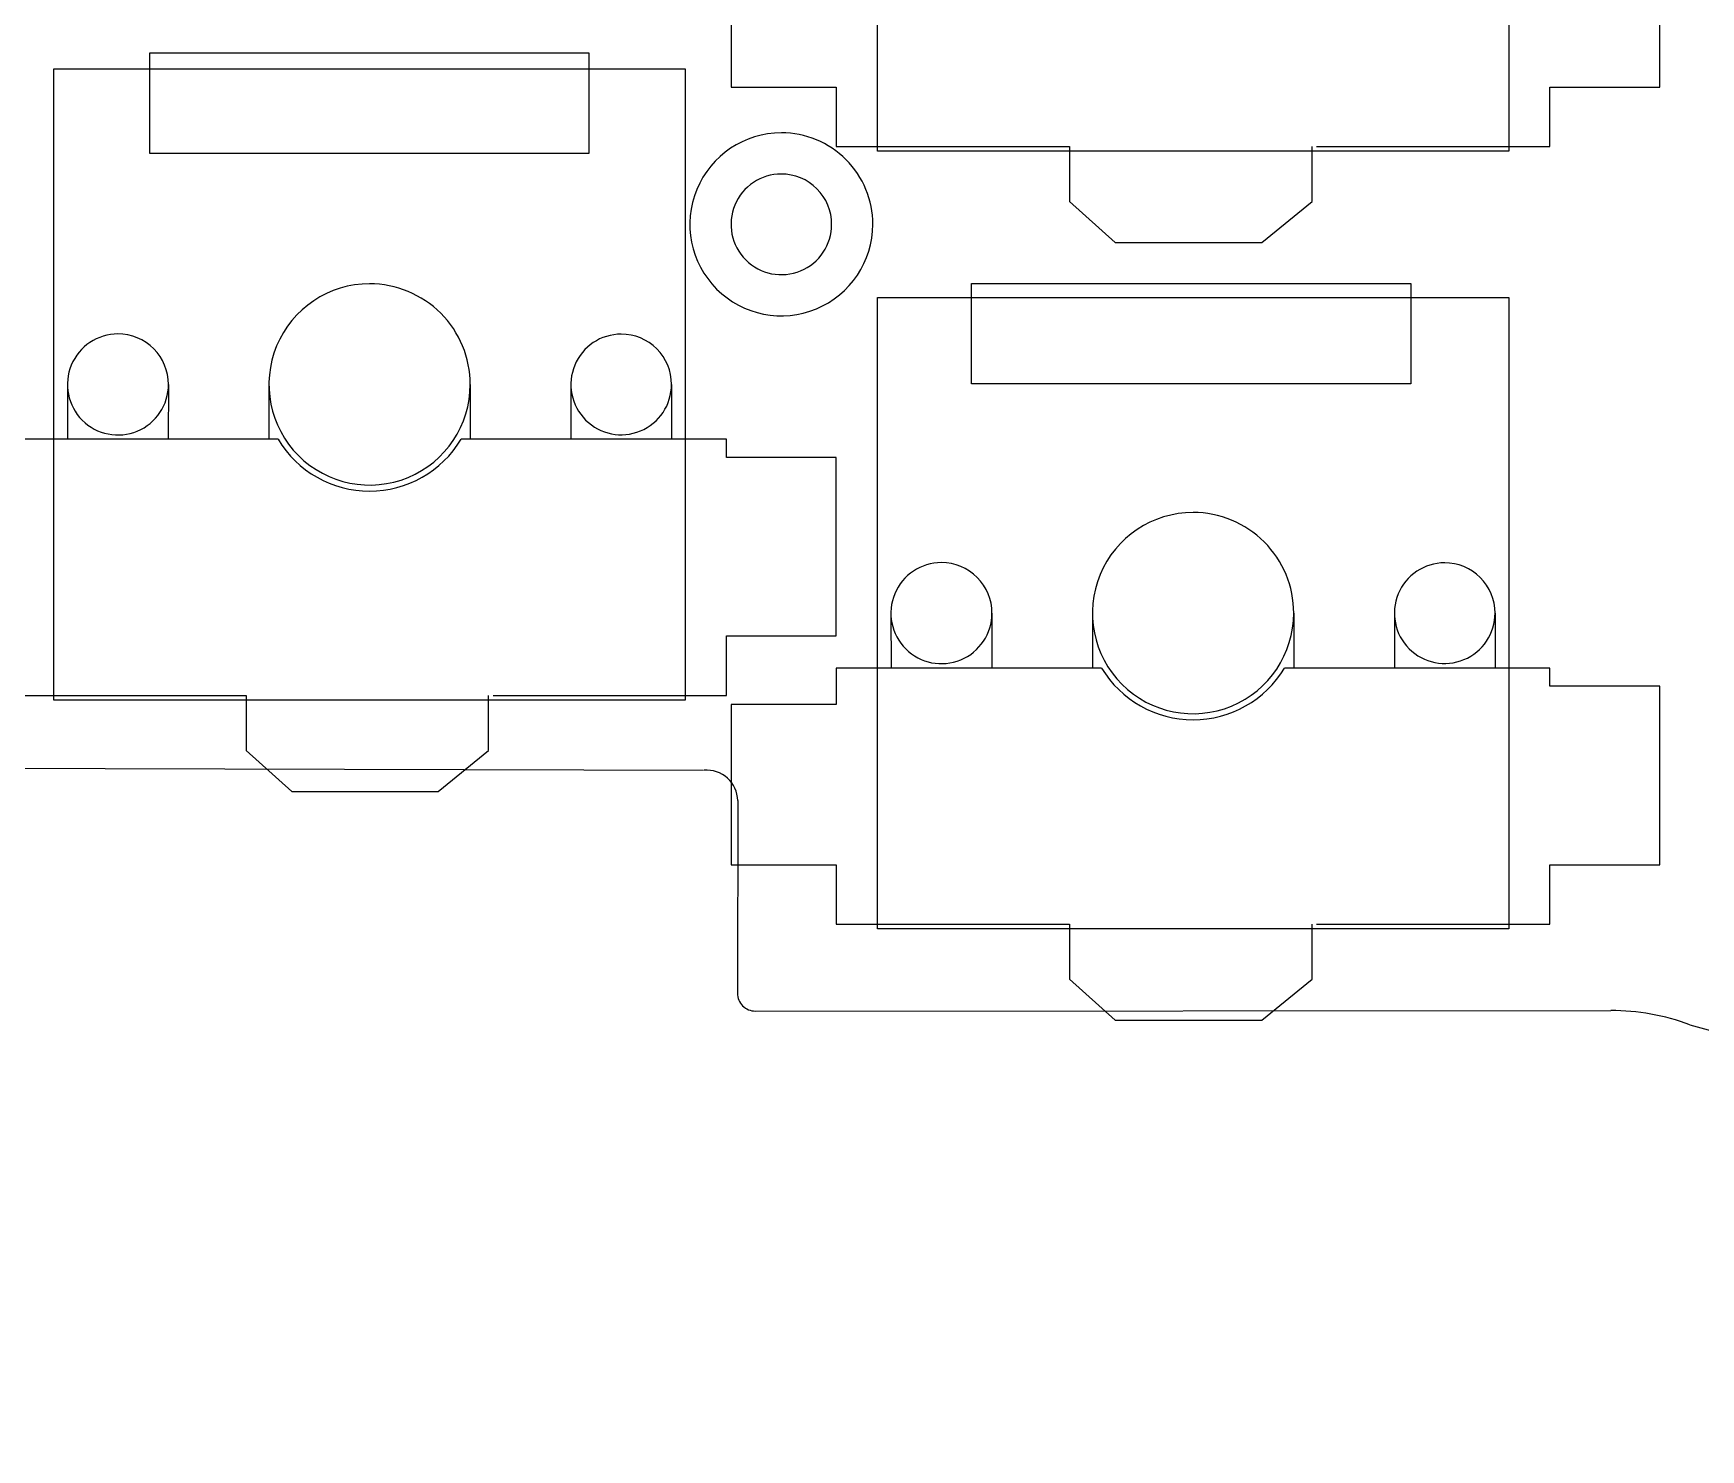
# Model space of a CAD drawing. Header units: millimetres. Extents: x 10 to 287, y 10 to 200.
# Drawn here: x 78.56 to 115, y 82.32 to 113.28 of the extents above; entities that cross this region are included whole.
import ezdxf

# ---------------------------------------------------------------- set-up
doc = ezdxf.new("R2010")
doc.units = ezdxf.units.MM
doc.layers.get('0').update_dxf_attribs({"linetype": 'CONTINUOUS'})

msp = doc.modelspace()

# ---------------------------------------------------------------- linework, layer by layer
at = {"color": 7}
for points in [[(97.01, 124.5072), (110.81, 124.5072), (110.81, 110.7072), (97.01, 110.7072)], [(97.01, 124.5072), (110.81, 124.5072), (110.81, 110.7072), (97.01, 110.7072)], [(81.1028, 112.86), (90.7028, 112.86), (90.7028, 110.66), (81.1028, 110.66)], [(81.1028, 112.86), (90.7028, 112.86), (90.7028, 110.66), (81.1028, 110.66)], [(79.01, 112.5072), (92.81, 112.5072), (92.81, 98.7072), (79.01, 98.7072)], [(79.01, 112.5072), (92.81, 112.5072), (92.81, 98.7072), (79.01, 98.7072)], [(94.91, 111.1072)], [(94.91, 111.1072)], [(94.91, 110.2072)], [(94.91, 110.2072)], [(85.91, 107.8072)], [(85.91, 107.8072)], [(99.07, 107.8172), (108.67, 107.8172), (108.67, 105.6172), (99.07, 105.6172)], [(99.07, 107.8172), (108.67, 107.8172), (108.67, 105.6172), (99.07, 105.6172)], [(97.01, 107.5072), (110.81, 107.5072), (110.81, 93.7072), (97.01, 93.7072)], [(97.01, 107.5072), (110.81, 107.5072), (110.81, 93.7072), (97.01, 93.7072)], [(80.41, 106.7117)], [(80.41, 106.7117)], [(91.41, 106.7072)], [(91.41, 106.7072)], [(103.91, 102.8072)], [(103.91, 102.8072)], [(98.41, 101.7117)], [(98.41, 101.7117)], [(109.41, 101.7072)], [(109.41, 101.7072)]]:
    msp.add_lwpolyline(points, close=True, dxfattribs=at)
for points in [[(114.11, 112.1072), (114.11, 116.0072)], [(114.11, 112.1072), (114.11, 116.0072)], [(93.81, 115.6072), (93.81, 112.1072), (96.11, 112.1072)], [(93.81, 115.6072), (93.81, 112.1072), (96.11, 112.1072)], [(96.11, 112.1072), (96.11, 110.8072), (101.21, 110.8072)], [(96.11, 112.1072), (96.11, 110.8072), (101.21, 110.8072)], [(111.71, 112.1072), (114.11, 112.1072)], [(111.71, 110.8072), (111.71, 112.1072)], [(111.71, 112.1072), (114.11, 112.1072)], [(111.71, 110.8072), (111.71, 112.1072)], [(101.21, 110.8072), (101.21, 109.6072), (102.21, 108.7072)], [(101.21, 110.8072), (101.21, 109.6072), (102.21, 108.7072)], [(106.51, 109.6072), (106.51, 110.8072)], [(106.51, 109.6072), (106.51, 110.8072)], [(106.61, 110.8072), (111.71, 110.8072)], [(106.61, 110.8072), (111.71, 110.8072)], [(102.21, 108.7072), (105.41, 108.7072), (106.51, 109.6072)], [(102.21, 108.7072), (105.41, 108.7072), (106.51, 109.6072)], [(79.3055, 105.6072), (79.31, 104.4072)], [(79.3055, 105.6072), (79.31, 104.4072)], [(81.5145, 105.6072), (81.51, 104.4072)], [(81.5145, 105.6072), (81.51, 104.4072)], [(83.71, 105.6072), (83.71, 104.4072)], [(83.71, 105.6072), (83.71, 104.4072)], [(88.11, 105.6072), (88.11, 104.4072)], [(88.11, 105.6072), (88.11, 104.4072)], [(90.31, 105.6072), (90.31, 104.4072)], [(90.31, 105.6072), (90.31, 104.4072)], [(92.51, 105.6072), (92.51, 104.4072)], [(92.51, 105.6072), (92.51, 104.4072)], [(83.91, 104.4072), (78.11, 104.4072)], [(83.91, 104.4072), (78.11, 104.4072)], [(93.71, 104.4072), (87.91, 104.4072)], [(93.71, 104.4072), (87.91, 104.4072)], [(93.71, 104.0072), (93.71, 104.4072)], [(93.71, 104.0072), (93.71, 104.4072)], [(96.11, 104.0072), (93.71, 104.0072)], [(96.11, 104.0072), (93.71, 104.0072)], [(96.11, 100.1072), (96.11, 104.0072)], [(96.11, 100.1072), (96.11, 104.0072)], [(97.3055, 100.6072), (97.31, 99.4072)], [(97.3055, 100.6072), (97.31, 99.4072)], [(99.5145, 100.6072), (99.51, 99.4072)], [(99.5145, 100.6072), (99.51, 99.4072)], [(101.71, 100.6072), (101.71, 99.4072)], [(101.71, 100.6072), (101.71, 99.4072)], [(106.11, 100.6072), (106.11, 99.4072)], [(106.11, 100.6072), (106.11, 99.4072)], [(108.31, 100.6072), (108.31, 99.4072)], [(108.31, 100.6072), (108.31, 99.4072)], [(110.51, 100.6072), (110.51, 99.4072)], [(110.51, 100.6072), (110.51, 99.4072)], [(78.11, 100.1072), (78.11, 98.8072), (83.21, 98.8072)], [(78.11, 100.1072), (78.11, 98.8072), (83.21, 98.8072)], [(93.71, 100.1072), (96.11, 100.1072)], [(93.71, 98.8072), (93.71, 100.1072)], [(93.71, 100.1072), (96.11, 100.1072)], [(93.71, 98.8072), (93.71, 100.1072)], [(96.11, 99.4072), (96.11, 98.6072), (93.81, 98.6072)], [(96.11, 99.4072), (96.11, 98.6072), (93.81, 98.6072)], [(101.91, 99.4072), (96.11, 99.4072)], [(101.91, 99.4072), (96.11, 99.4072)], [(111.71, 99.4072), (105.91, 99.4072)], [(111.71, 99.4072), (105.91, 99.4072)], [(111.71, 99.0072), (111.71, 99.4072)], [(111.71, 99.0072), (111.71, 99.4072)], [(83.21, 98.8072), (83.21, 97.6072), (84.21, 96.7072)], [(83.21, 98.8072), (83.21, 97.6072), (84.21, 96.7072)], [(88.51, 97.6072), (88.51, 98.8072)], [(88.51, 97.6072), (88.51, 98.8072)], [(88.61, 98.8072), (93.71, 98.8072)], [(88.61, 98.8072), (93.71, 98.8072)], [(114.11, 99.0072), (111.71, 99.0072)], [(114.11, 99.0072), (111.71, 99.0072)], [(114.11, 95.1072), (114.11, 99.0072)], [(114.11, 95.1072), (114.11, 99.0072)], [(93.81, 98.6072), (93.81, 95.1072), (96.11, 95.1072)], [(93.81, 98.6072), (93.81, 95.1072), (96.11, 95.1072)], [(84.21, 96.7072), (87.41, 96.7072), (88.51, 97.6072)], [(84.21, 96.7072), (87.41, 96.7072), (88.51, 97.6072)], [(77.51, 97.2138), (93.21, 97.1713)], [(77.51, 97.2138), (93.21, 97.1713)], [(93.9571, 96.5072), (93.95, 92.2972)], [(93.9571, 96.5072), (93.95, 92.2972)], [(96.11, 95.1072), (96.11, 93.8072), (101.21, 93.8072)], [(96.11, 95.1072), (96.11, 93.8072), (101.21, 93.8072)], [(111.71, 95.1072), (114.11, 95.1072)], [(111.71, 93.8072), (111.71, 95.1072)], [(111.71, 95.1072), (114.11, 95.1072)], [(111.71, 93.8072), (111.71, 95.1072)], [(101.21, 93.8072), (101.21, 92.6072), (102.21, 91.7072)], [(101.21, 93.8072), (101.21, 92.6072), (102.21, 91.7072)], [(106.51, 92.6072), (106.51, 93.8072)], [(106.51, 92.6072), (106.51, 93.8072)], [(106.61, 93.8072), (111.71, 93.8072)], [(106.61, 93.8072), (111.71, 93.8072)], [(102.21, 91.7072), (105.41, 91.7072), (106.51, 92.6072)], [(102.21, 91.7072), (105.41, 91.7072), (106.51, 92.6072)], [(94.34, 91.9072), (113.04, 91.9172)], [(94.34, 91.9072), (113.04, 91.9172)], [(114.77, 91.6081), (148.8398, 82.3171)], [(114.77, 91.6081), (148.8398, 82.3171)]]:
    msp.add_lwpolyline(points, dxfattribs=at)
for points in [[(94.91, 111.1072), (94.101076, 111.1072), (93.371803, 110.619916), (93.062241, 109.872567)], [(94.91, 111.1072), (94.101076, 111.1072), (93.371803, 110.619916), (93.062241, 109.872567)], [(96.324214, 110.521414), (95.949141, 110.896486), (95.440433, 111.1072), (94.91, 111.1072)], [(96.324214, 110.521414), (95.949141, 110.896486), (95.440433, 111.1072), (94.91, 111.1072)], [(96.91, 109.1072), (96.91, 109.637633), (96.699286, 110.146341), (96.324214, 110.521414)], [(96.91, 109.1072), (96.91, 109.637633), (96.699286, 110.146341), (96.324214, 110.521414)], [(94.91, 110.2072), (94.465092, 110.2072), (94.063992, 109.939194), (93.893733, 109.528152)], [(94.91, 110.2072), (94.465092, 110.2072), (94.063992, 109.939194), (93.893733, 109.528152)], [(95.687817, 109.885017), (95.481527, 110.091307), (95.201738, 110.2072), (94.91, 110.2072)], [(95.687817, 109.885017), (95.481527, 110.091307), (95.201738, 110.2072), (94.91, 110.2072)], [(93.062241, 109.872567), (92.752679, 109.125218), (92.92379, 108.264982), (93.495786, 107.692986)], [(93.062241, 109.872567), (92.752679, 109.125218), (92.92379, 108.264982), (93.495786, 107.692986)], [(96.01, 109.1072), (96.01, 109.398938), (95.894107, 109.678727), (95.687817, 109.885017)], [(96.01, 109.1072), (96.01, 109.398938), (95.894107, 109.678727), (95.687817, 109.885017)], [(93.893733, 109.528152), (93.723473, 109.11711), (93.817585, 108.64398), (94.132183, 108.329383)], [(93.893733, 109.528152), (93.723473, 109.11711), (93.817585, 108.64398), (94.132183, 108.329383)], [(95.330952, 108.090933), (95.741994, 108.261192), (96.01, 108.662292), (96.01, 109.1072)], [(95.330952, 108.090933), (95.741994, 108.261192), (96.01, 108.662292), (96.01, 109.1072)], [(95.675367, 107.259441), (96.422716, 107.569003), (96.91, 108.298276), (96.91, 109.1072)], [(95.675367, 107.259441), (96.422716, 107.569003), (96.91, 108.298276), (96.91, 109.1072)], [(94.132183, 108.329383), (94.44678, 108.014785), (94.91991, 107.920673), (95.330952, 108.090933)], [(94.132183, 108.329383), (94.44678, 108.014785), (94.91991, 107.920673), (95.330952, 108.090933)], [(85.91, 107.8072), (85.020183, 107.8072), (84.217983, 107.271187), (83.877465, 106.449104)], [(85.91, 107.8072), (85.020183, 107.8072), (84.217983, 107.271187), (83.877465, 106.449104)], [(87.465635, 107.162835), (87.053055, 107.575415), (86.493476, 107.8072), (85.91, 107.8072)], [(87.465635, 107.162835), (87.053055, 107.575415), (86.493476, 107.8072), (85.91, 107.8072)], [(93.495786, 107.692986), (94.067782, 107.12099), (94.928018, 106.949879), (95.675367, 107.259441)], [(93.495786, 107.692986), (94.067782, 107.12099), (94.928018, 106.949879), (95.675367, 107.259441)], [(88.11, 105.6072), (88.11, 106.190676), (87.878215, 106.750255), (87.465635, 107.162835)], [(88.11, 105.6072), (88.11, 106.190676), (87.878215, 106.750255), (87.465635, 107.162835)], [(80.41, 106.7117), (79.963271, 106.7117), (79.560531, 106.442597), (79.389575, 106.029874)], [(80.41, 106.7117), (79.963271, 106.7117), (79.560531, 106.442597), (79.389575, 106.029874)], [(81.190999, 106.388199), (80.983866, 106.595333), (80.702932, 106.7117), (80.41, 106.7117)], [(81.190999, 106.388199), (80.983866, 106.595333), (80.702932, 106.7117), (80.41, 106.7117)], [(83.877465, 106.449104), (83.536947, 105.62702), (83.725169, 104.680761), (84.354365, 104.051565)], [(83.877465, 106.449104), (83.536947, 105.62702), (83.725169, 104.680761), (84.354365, 104.051565)], [(91.41, 106.7072), (90.965092, 106.7072), (90.563992, 106.439194), (90.393733, 106.028152)], [(91.41, 106.7072), (90.965092, 106.7072), (90.563992, 106.439194), (90.393733, 106.028152)], [(92.187817, 106.385017), (91.981527, 106.591307), (91.701738, 106.7072), (91.41, 106.7072)], [(92.187817, 106.385017), (91.981527, 106.591307), (91.701738, 106.7072), (91.41, 106.7072)], [(81.5145, 105.6072), (81.5145, 105.900132), (81.398133, 106.181066), (81.190999, 106.388199)], [(81.5145, 105.6072), (81.5145, 105.900132), (81.398133, 106.181066), (81.190999, 106.388199)], [(92.51, 105.6072), (92.51, 105.898938), (92.394107, 106.178727), (92.187817, 106.385017)], [(92.51, 105.6072), (92.51, 105.898938), (92.394107, 106.178727), (92.187817, 106.385017)], [(79.389575, 106.029874), (79.218619, 105.61715), (79.313116, 105.142085), (79.629001, 104.826201)], [(79.389575, 106.029874), (79.218619, 105.61715), (79.313116, 105.142085), (79.629001, 104.826201)], [(90.393733, 106.028152), (90.223473, 105.61711), (90.317585, 105.14398), (90.632183, 104.829383)], [(90.393733, 106.028152), (90.223473, 105.61711), (90.317585, 105.14398), (90.632183, 104.829383)], [(80.832674, 104.586775), (81.245397, 104.757731), (81.5145, 105.160471), (81.5145, 105.6072)], [(80.832674, 104.586775), (81.245397, 104.757731), (81.5145, 105.160471), (81.5145, 105.6072)], [(86.751904, 103.574665), (87.573987, 103.915183), (88.11, 104.717383), (88.11, 105.6072)], [(86.751904, 103.574665), (87.573987, 103.915183), (88.11, 104.717383), (88.11, 105.6072)], [(91.830952, 104.590933), (92.241994, 104.761192), (92.51, 105.162292), (92.51, 105.6072)], [(91.830952, 104.590933), (92.241994, 104.761192), (92.51, 105.162292), (92.51, 105.6072)], [(79.629001, 104.826201), (79.944885, 104.510316), (80.41995, 104.415819), (80.832674, 104.586775)], [(79.629001, 104.826201), (79.944885, 104.510316), (80.41995, 104.415819), (80.832674, 104.586775)], [(90.632183, 104.829383), (90.94678, 104.514785), (91.41991, 104.420673), (91.830952, 104.590933)], [(90.632183, 104.829383), (90.94678, 104.514785), (91.41991, 104.420673), (91.830952, 104.590933)], [(83.91, 104.4072), (84.331523, 103.704684), (85.090726, 103.274837), (85.91, 103.274837)], [(83.91, 104.4072), (84.331523, 103.704684), (85.090726, 103.274837), (85.91, 103.274837)], [(85.91, 103.274837), (86.729274, 103.274837), (87.488477, 103.704684), (87.91, 104.4072)], [(85.91, 103.274837), (86.729274, 103.274837), (87.488477, 103.704684), (87.91, 104.4072)], [(84.354365, 104.051565), (84.983561, 103.422369), (85.92982, 103.234147), (86.751904, 103.574665)], [(84.354365, 104.051565), (84.983561, 103.422369), (85.92982, 103.234147), (86.751904, 103.574665)], [(103.91, 102.8072), (103.020183, 102.8072), (102.217983, 102.271187), (101.877465, 101.449104)], [(103.91, 102.8072), (103.020183, 102.8072), (102.217983, 102.271187), (101.877465, 101.449104)], [(105.465635, 102.162835), (105.053055, 102.575415), (104.493476, 102.8072), (103.91, 102.8072)], [(105.465635, 102.162835), (105.053055, 102.575415), (104.493476, 102.8072), (103.91, 102.8072)], [(106.11, 100.6072), (106.11, 101.190676), (105.878215, 101.750255), (105.465635, 102.162835)], [(106.11, 100.6072), (106.11, 101.190676), (105.878215, 101.750255), (105.465635, 102.162835)], [(98.41, 101.7117), (97.963271, 101.7117), (97.560531, 101.442597), (97.389575, 101.029874)], [(98.41, 101.7117), (97.963271, 101.7117), (97.560531, 101.442597), (97.389575, 101.029874)], [(99.190999, 101.388199), (98.983866, 101.595333), (98.702932, 101.7117), (98.41, 101.7117)], [(99.190999, 101.388199), (98.983866, 101.595333), (98.702932, 101.7117), (98.41, 101.7117)], [(109.41, 101.7072), (108.965092, 101.7072), (108.563992, 101.439194), (108.393733, 101.028152)], [(109.41, 101.7072), (108.965092, 101.7072), (108.563992, 101.439194), (108.393733, 101.028152)], [(110.187817, 101.385017), (109.981527, 101.591307), (109.701738, 101.7072), (109.41, 101.7072)], [(110.187817, 101.385017), (109.981527, 101.591307), (109.701738, 101.7072), (109.41, 101.7072)], [(99.5145, 100.6072), (99.5145, 100.900132), (99.398133, 101.181066), (99.190999, 101.388199)], [(99.5145, 100.6072), (99.5145, 100.900132), (99.398133, 101.181066), (99.190999, 101.388199)], [(101.877465, 101.449104), (101.536947, 100.62702), (101.725169, 99.680761), (102.354365, 99.051565)], [(101.877465, 101.449104), (101.536947, 100.62702), (101.725169, 99.680761), (102.354365, 99.051565)], [(110.51, 100.6072), (110.51, 100.898938), (110.394107, 101.178727), (110.187817, 101.385017)], [(110.51, 100.6072), (110.51, 100.898938), (110.394107, 101.178727), (110.187817, 101.385017)], [(97.389575, 101.029874), (97.218619, 100.61715), (97.313116, 100.142085), (97.629001, 99.826201)], [(97.389575, 101.029874), (97.218619, 100.61715), (97.313116, 100.142085), (97.629001, 99.826201)], [(108.393733, 101.028152), (108.223473, 100.61711), (108.317585, 100.14398), (108.632183, 99.829383)], [(108.393733, 101.028152), (108.223473, 100.61711), (108.317585, 100.14398), (108.632183, 99.829383)], [(98.832674, 99.586775), (99.245397, 99.757731), (99.5145, 100.160471), (99.5145, 100.6072)], [(98.832674, 99.586775), (99.245397, 99.757731), (99.5145, 100.160471), (99.5145, 100.6072)], [(104.751904, 98.574665), (105.573987, 98.915183), (106.11, 99.717383), (106.11, 100.6072)], [(104.751904, 98.574665), (105.573987, 98.915183), (106.11, 99.717383), (106.11, 100.6072)], [(109.830952, 99.590933), (110.241994, 99.761192), (110.51, 100.162292), (110.51, 100.6072)], [(109.830952, 99.590933), (110.241994, 99.761192), (110.51, 100.162292), (110.51, 100.6072)], [(97.629001, 99.826201), (97.944885, 99.510316), (98.41995, 99.415819), (98.832674, 99.586775)], [(97.629001, 99.826201), (97.944885, 99.510316), (98.41995, 99.415819), (98.832674, 99.586775)], [(108.632183, 99.829383), (108.94678, 99.514785), (109.41991, 99.420673), (109.830952, 99.590933)], [(108.632183, 99.829383), (108.94678, 99.514785), (109.41991, 99.420673), (109.830952, 99.590933)], [(101.91, 99.4072), (102.331523, 98.704684), (103.090726, 98.274837), (103.91, 98.274837)], [(101.91, 99.4072), (102.331523, 98.704684), (103.090726, 98.274837), (103.91, 98.274837)], [(103.91, 98.274837), (104.729274, 98.274837), (105.488477, 98.704684), (105.91, 99.4072)], [(103.91, 98.274837), (104.729274, 98.274837), (105.488477, 98.704684), (105.91, 99.4072)], [(102.354365, 99.051565), (102.983561, 98.422369), (103.92982, 98.234147), (104.751904, 98.574665)], [(102.354365, 99.051565), (102.983561, 98.422369), (103.92982, 98.234147), (104.751904, 98.574665)], [(93.733302, 96.999914), (93.593461, 97.125906), (93.407485, 97.188001), (93.22, 97.1713)], [(93.733302, 96.999914), (93.593461, 97.125906), (93.407485, 97.188001), (93.22, 97.1713)], [(93.9571, 96.5072), (93.954229, 96.695406), (93.873144, 96.873922), (93.733302, 96.999914)], [(93.9571, 96.5072), (93.954229, 96.695406), (93.873144, 96.873922), (93.733302, 96.999914)], [(93.95, 92.2972), (93.95, 92.193766), (93.991089, 92.094568), (94.064228, 92.021428)], [(93.95, 92.2972), (93.95, 92.193766), (93.991089, 92.094568), (94.064228, 92.021428)], [(94.064228, 92.021428), (94.137368, 91.948289), (94.236566, 91.9072), (94.34, 91.9072)], [(94.064228, 92.021428), (94.137368, 91.948289), (94.236566, 91.9072), (94.34, 91.9072)], [(114.77, 91.6081), (114.216447, 91.81372), (113.630508, 91.918411), (113.04, 91.9172)], [(114.77, 91.6081), (114.216447, 91.81372), (113.630508, 91.918411), (113.04, 91.9172)]]:
    msp.add_open_spline(points, degree=3, dxfattribs=at)

doc.saveas('drawing.dxf')
